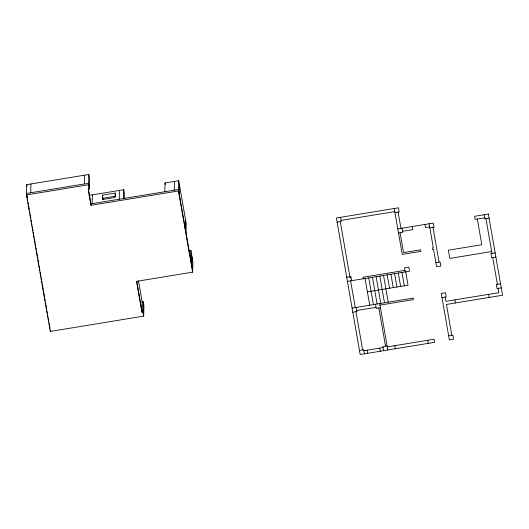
<?xml version="1.0" encoding="UTF-8"?>
<svg xmlns="http://www.w3.org/2000/svg" width="529" height="529" viewBox="0 0 529 529"><rect width="100%" height="100%" fill="white"/><g stroke="black" fill="none" stroke-linecap="round" stroke-linejoin="round"><path stroke-width="0.79" d="M141.832 301.986L143.233 301.755L143.954 305.868L143.663 316.13L50.268 331.438L26.45 194.917L26.734 184.654L88.806 174.477L89.527 178.59L89.242 188.853L88.184 189.025L91.021 205.298L178.445 190.962L178.729 180.7L165.028 182.948L164.784 191.743M27.25 195.961L27.21 197.562L26.49 193.455L88.561 183.272L89.282 187.385M30.715 192.761L30.96 183.966M50.268 331.438L50.308 329.977M84.342 183.966L84.587 175.172M89.242 188.853L88.522 184.74L88.806 174.477M91.021 205.298L88.369 188.37M92.119 203.658L92.363 194.864M102.533 195.141L102.408 199.539L115.071 197.462L115.196 193.065L102.533 195.141L103.029 199.691M119.223 199.215L119.468 190.42M123.449 198.52L123.693 189.726L88.846 195.439M124.275 198.633L124.408 193.839L123.693 189.726M143.233 301.755L142.949 312.017L141.891 312.189L142.182 301.927L138.499 280.833M174.266 190.189L174.51 181.394M179.205 193.607L179.45 184.813M185.269 228.383L185.514 219.588M185.99 232.496L186.234 223.694L178.729 180.7M190.652 259.217L190.896 250.422L188.787 250.766M191.624 254.528L191.392 263.323M191.829 265.895L192.073 257.101M141.891 312.189L136.515 281.355L192.609 272.157L192.913 261.895L190.896 250.422M26.45 194.917L88.522 184.74M103.069 198.223L115.732 196.147M90.71 203.89L178.498 189.494M341.132 220.388L394.766 211.6M337.092 222.107L341.317 221.42L340.597 217.307M394.945 212.625L399.164 211.931L398.449 207.824L336.378 218.001L360.189 354.523L434.593 342.323L434.058 339.241L387.268 346.912M397.782 228.898L433.33 223.066L434.051 227.179L429.826 227.873M488.386 214.04L474.665 216.295L475.201 219.376L484.69 217.822M402.543 231.292L412.759 229.612L412.223 226.531M429.647 226.842L425.428 227.536L424.886 224.455M398.502 233.011L402.721 232.317L402 228.204M489.087 218.153L484.868 218.847L484.147 214.734M491.672 251.559L449.809 258.423L448.38 250.204L481.8 244.722L477.317 219.032M141.58 310.781L142.989 310.549L143.709 314.662M346.713 277.269L350.939 276.574L351.653 280.687M435.896 262.649L440.115 261.954L440.829 266.067L436.61 266.755L433.562 249.285L432.504 249.457L432.239 247.916L433.291 247.744L429.112 223.76M495.157 252.928L490.932 253.622L491.653 257.735L495.871 257.041M405.016 270.352L362.993 277.242L363.264 278.783M347.434 281.375L409.506 271.198L408.785 267.092L404.566 267.78L405.28 271.893M367.391 291.849L408.024 285.191L405.69 271.827M352.096 308.103L413.209 298.078L413.48 299.619L379.981 305.114M500.546 283.762L496.328 284.45L497.042 288.563L501.28 287.869M356.857 310.49L376.026 307.349M352.81 312.209L357.035 311.521L356.315 307.409M380.424 307.686L376.205 308.374L375.491 304.268M441.986 297.589L446.212 296.895L445.491 292.788L441.272 293.476L449.372 339.902L453.591 339.208L452.877 335.095L448.652 335.789M359.475 350.41L363.694 349.715L364.415 353.828M387.089 345.88L382.87 346.574L383.585 350.687M363.879 350.747L383.049 347.599M488.373 214.047L502.55 295.235L446.443 304.44L451.819 335.267M485.939 218.675L492.003 253.444M492.717 257.557L497.379 284.278M498.1 288.391L498.847 292.676L445.901 301.351L445.173 297.159M488.644 294.342L489.18 297.43M454.874 299.883L455.409 302.965M432.993 227.351L439.057 262.126M427.723 340.279L428.265 343.361M398.112 212.103L400.949 228.376M400.083 232.747L403.548 252.617L420.628 249.82L420.899 251.361L402.232 254.423L394.224 208.512M402 272.435L404.328 285.792M398.304 273.037L400.632 286.401M394.608 273.645L396.942 287.002M390.918 274.247L393.245 287.611M387.221 274.855L389.556 288.212M383.532 275.457L388.193 302.185M394.773 345.682L395.308 348.763M379.835 276.065L384.497 302.786M376.139 276.674L380.801 303.395M379.71 303.573L387.81 349.993M378.843 307.944L385.509 346.145M372.449 277.275L377.111 303.996M368.753 277.884L373.414 304.605M379.796 348.135L380.331 351.216M365.063 278.485L369.725 305.213M367.133 350.211L367.668 353.293M340.259 221.591L350.178 278.459M350.601 280.859L355.263 307.58M355.977 311.693L362.643 349.894M178.485 189.501L192.668 270.689M178.445 190.962L192.609 272.157M165.028 182.948L165.293 184.489M142.949 312.017L143.663 316.13M136.839 281.514L141.937 310.721M115.196 193.065L115.6 195.38M26.734 184.654L27.005 186.195M27.482 199.142L27.773 200.808M28.05 202.389L28.341 204.055M28.619 205.642L29.333 209.729M29.611 211.329L29.895 212.975M30.179 214.582L30.887 218.656M31.171 220.269L31.456 221.896M31.733 223.522L32.018 225.142M32.302 226.762L33.01 230.836M33.294 232.443L33.578 234.083M33.856 235.689L34.147 237.336M34.425 238.929L35.139 243.023M35.417 244.61L35.708 246.276M35.979 247.856L36.276 249.523M36.547 251.096L36.832 252.723M36.951 253.404L37.308 255.461M37.546 256.829L37.83 258.463M38.114 260.07L38.822 264.15M39.1 265.737L39.391 267.403M39.668 268.977L39.959 270.65M40.23 272.217L40.951 276.343M41.222 277.884L41.52 279.59M41.784 281.124L42.089 282.843M42.327 284.238L43.166 289.032M43.358 290.156L43.642 291.783M43.854 292.98L44.694 297.794M44.919 299.097L45.256 301.001M45.487 302.343L45.811 304.208M46.056 305.597L46.79 309.822M47.048 311.283L47.352 313.036M47.617 314.537L47.914 316.243M48.179 317.784L48.893 321.857M49.171 323.457L49.455 325.097M49.713 326.552L50.024 328.35"/></g></svg>
